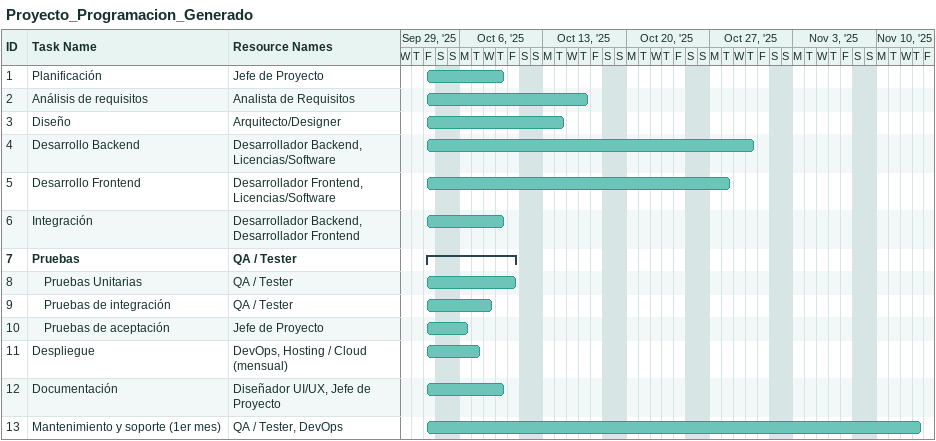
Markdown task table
Proyecto_Programacion_Generado

| ID | Level | Task | Start | Finish | Resources |
|---|---|---|---|---|---|
| 1 | 1 | Planificación | 2025-10-03 | 2025-10-09 | Jefe de Proyecto |
| 2 | 1 | Análisis de requisitos | 2025-10-03 | 2025-10-16 | Analista de Requisitos |
| 3 | 1 | Diseño | 2025-10-03 | 2025-10-14 | Arquitecto/Designer |
| 4 | 1 | Desarrollo Backend | 2025-10-03 | 2025-10-30 | Desarrollador Backend, Licencias/Software |
| 5 | 1 | Desarrollo Frontend | 2025-10-03 | 2025-10-28 | Desarrollador Frontend, Licencias/Software |
| 6 | 1 | Integración | 2025-10-03 | 2025-10-09 | Desarrollador Backend, Desarrollador Frontend |
| 7 | 1 | **Pruebas** | 2025-10-03 | 2025-10-10 | QA / Tester |
| 8 | 2 | Pruebas Unitarias | 2025-10-03 | 2025-10-10 | QA / Tester |
| 9 | 2 | Pruebas de integración | 2025-10-03 | 2025-10-08 | QA / Tester |
| 10 | 2 | Pruebas de aceptación | 2025-10-03 | 2025-10-06 | Jefe de Proyecto |
| 11 | 1 | Despliegue | 2025-10-03 | 2025-10-07 | DevOps, Hosting / Cloud (mensual) |
| 12 | 1 | Documentación | 2025-10-03 | 2025-10-09 | Diseñador UI/UX, Jefe de Proyecto |
| 13 | 1 | Mantenimiento y soporte (1er mes) | 2025-10-03 | 2025-11-13 | QA / Tester, DevOps |
